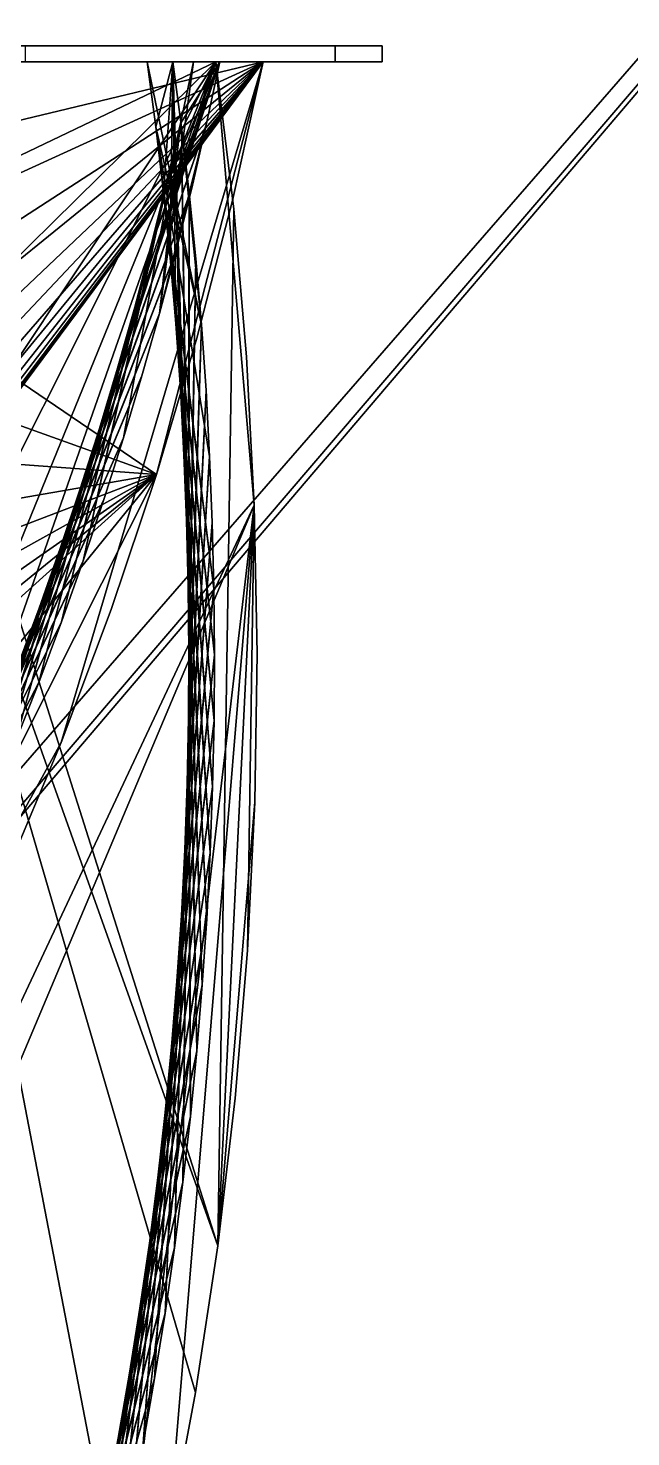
# Model space of a CAD drawing. Extents: x 0 to 258, y 0 to 209.
# Drawn here: x 200.9 to 218.6, y 123.46 to 164.86 of the extents above; entities that cross this region are included whole.
import ezdxf

# ---------------------------------------------------------------- set-up
doc = ezdxf.new("R2010")
doc.units = 0
doc.header["$MEASUREMENT"] = 0
doc.layers.add('STAIRDATA', color=21, linetype='CONTINUOUS')

msp = doc.modelspace()

# ---------------------------------------------------------------- linework, layer by layer
at = {"layer": 'STAIRDATA'}
for points in [[(257.677, 208.677, 0.00394), (0, 208.677, 0.00394), (0, 25.75, 0.00394), (257.677, 25.75, 0.00394)], [(257.677, 25.75), (0, 25.75), (0, 208.677), (257.677, 208.677)], [(257.677, 208.677, 121.53937), (170.38016, 106.09388, 121.53937), (173.81766, 110.59051, 121.53937)], [(170.38016, 106.09388, 121.53937), (257.677, 208.677, 121.53937), (257.677, 25.75, 121.53937)], [(257.677, 208.677, 121.53937), (173.81766, 110.59051, 121.53937), (178.30701, 117.37, 121.53937)], [(257.677, 25.75, 138.28937), (257.677, 208.677, 138.28937), (178.30701, 165.37, 138.28937), (178.30701, 117.37, 138.28937)], [(178.30701, 117.37, 121.53937), (178.30701, 165.37, 121.53937), (257.677, 208.677, 121.53937)], [(140.30701, 164.34, 60.62946), (143.04727, 164.34, 58.7411), (143.93201, 164.34, 58.07163), (209.91194, 164.34, 6.98472)], [(140.30701, 164.34, 60.62946), (209.91194, 164.34, 6.98472), (209.91194, 164.34, 0.04331), (200.50105, 164.34, 0.04331)], [(143.93201, 163.87, 58.07163), (209.91194, 163.87, 6.98472), (209.91194, 164.34, 6.98472), (143.93201, 164.34, 58.07163)], [(154.15318, 164.34, 176.87729), (211.2993, 164.34, 138.2933), (200.82147, 164.34, 138.2933), (152.50076, 164.34, 165.03867)], [(154.15318, 164.34, 176.87729), (157.94876, 164.34, 174.88153), (211.2993, 164.34, 145.35216), (211.2993, 164.34, 138.2933)], [(157.94876, 163.87, 174.88153), (211.2993, 163.87, 145.35216), (211.2993, 164.34, 145.35216), (157.94876, 164.34, 174.88153)], [(200.50105, 164.34, 0.04331), (209.91194, 164.34, 0.04331), (209.91194, 163.87, 0.04331), (200.50105, 163.87, 0.04331)], [(200.82147, 164.34, 138.2933), (211.2993, 164.34, 138.2933), (211.2993, 163.87, 138.2933), (200.82147, 163.87, 138.2933)], [(209.91194, 163.87, 0.04331), (209.91194, 164.34, 0.04331), (209.91194, 164.34, 6.98472), (209.91194, 163.87, 6.98472)], [(211.2993, 163.87, 138.2933), (211.2993, 164.34, 138.2933), (211.2993, 164.34, 145.35216), (211.2993, 163.87, 145.35216)], [(140.30701, 163.87, 46.65033), (200.50105, 163.87, 0.04331), (209.91194, 163.87, 0.04331), (209.91194, 163.87, 6.98472)], [(140.30701, 163.87, 46.65033), (209.91194, 163.87, 6.98472), (143.93201, 163.87, 58.07163), (143.04727, 163.87, 58.7411)], [(211.2993, 163.87, 145.35216), (152.15805, 163.87, 177.87233), (147.13705, 163.87, 167.80495), (149.13219, 163.87, 166.80991)], [(211.2993, 163.87, 138.2933), (211.2993, 163.87, 145.35216), (149.13219, 163.87, 166.80991), (150.26346, 163.87, 166.23557)], [(211.2993, 163.87, 138.2933), (150.26346, 163.87, 166.23557), (151.38638, 163.87, 165.64511)], [(211.2993, 163.87, 138.2933), (151.38638, 163.87, 165.64511), (152.50076, 163.87, 165.03867)], [(211.2993, 163.87, 145.35216), (155.42784, 163.87, 176.23015), (154.15318, 163.87, 176.87729), (152.15805, 163.87, 177.87233)], [(152.50076, 163.87, 165.03867), (200.82147, 163.87, 138.2933), (211.2993, 163.87, 138.2933)], [(211.2993, 163.87, 145.35216), (157.94876, 163.87, 174.88153), (156.69312, 163.87, 175.56485), (155.42784, 163.87, 176.23015)], [(207.7993, 163.87, 144.49646), (201.86514, 143.85916, 144.49646), (200.25696, 140.00122, 144.49646), (174.44971, 118.94193, 144.49646)], [(207.7993, 163.87, 144.49646), (174.44971, 118.94193, 144.49646), (176.64478, 122.01337, 144.49646)], [(207.7993, 163.87, 144.49646), (176.64478, 122.01337, 144.49646), (178.72014, 125.16694, 144.49646)], [(207.7993, 163.87, 144.49646), (178.72014, 125.16694, 144.49646), (180.67273, 128.39796, 144.49646)], [(207.7993, 163.87, 144.49646), (180.67273, 128.39796, 144.49646), (182.49966, 131.70168, 144.49646)], [(207.7993, 163.87, 144.49646), (182.49966, 131.70168, 144.49646), (184.19823, 135.07317, 144.49646)], [(207.7993, 163.87, 144.49646), (184.19823, 135.07317, 144.49646), (185.76591, 138.50748, 144.49646)], [(207.7993, 163.87, 144.49646), (185.76591, 138.50748, 144.49646), (187.20041, 141.99953, 144.49646)], [(207.7993, 163.87, 144.49646), (187.20041, 141.99953, 144.49646), (188.49959, 145.54413, 144.49646)], [(207.7993, 163.87, 144.49646), (188.49959, 145.54413, 144.49646), (189.66153, 149.13608, 144.49646)], [(207.7993, 163.87, 144.49646), (189.66153, 149.13608, 144.49646), (190.68452, 152.77003, 144.49646)], [(207.7993, 163.87, 144.49646), (190.68452, 152.77003, 144.49646), (191.56705, 156.44063, 144.49646)], [(207.7993, 163.87, 144.49646), (191.56705, 156.44063, 144.49646), (192.3078, 160.14244, 144.49646)], [(192.3078, 160.14244, 144.49646), (192.90569, 163.87, 144.49646), (207.7993, 163.87, 144.49646)], [(204.66522, 151.7343, 145.55646), (207.7993, 163.87, 145.55646), (192.90569, 163.87, 145.55646), (192.3078, 160.14244, 145.55646)], [(207.7993, 163.87, 145.55646), (207.7993, 163.87, 144.49646), (192.90569, 163.87, 144.49646), (192.90569, 163.87, 145.55646)], [(206.41194, 163.87, 6.66386), (207.53923, 150.836, 6.66386), (194.65572, 123.39954, 6.66386), (195.28619, 128.43199, 6.66386)], [(206.41194, 163.87, 6.66386), (195.28619, 128.43199, 6.66386), (195.76497, 133.48114, 6.66386)], [(206.41194, 163.87, 7.72386), (206.41194, 163.87, 6.66386), (195.43701, 163.87, 6.66386), (195.43701, 163.87, 7.72386)], [(195.8728, 158.81696, 6.66386), (195.43701, 163.87, 6.66386), (206.41194, 163.87, 6.66386)], [(206.46634, 129.07469, 7.72386), (206.93488, 159.53889, 7.72386), (206.41194, 163.87, 7.72386), (195.43701, 163.87, 7.72386)], [(206.46634, 129.07469, 7.72386), (195.43701, 163.87, 7.72386), (195.8728, 158.81696, 7.72386)], [(206.41194, 163.87, 6.66386), (195.76497, 133.48114, 6.66386), (196.0916, 138.54242, 6.66386)], [(206.41194, 163.87, 6.66386), (196.15633, 153.75308, 6.66386), (195.8728, 158.81696, 6.66386)], [(206.41194, 163.87, 6.66386), (196.0916, 138.54242, 6.66386), (196.26579, 143.61122, 6.66386)], [(206.41194, 163.87, 6.66386), (196.28737, 148.68298, 6.66386), (196.15633, 153.75308, 6.66386)], [(206.41194, 163.87, 6.66386), (196.26579, 143.61122, 6.66386), (196.28737, 148.68298, 6.66386)], [(207.7993, 163.87, 144.49646), (204.66522, 151.7343, 144.49646), (203.33519, 147.77184, 144.49646), (201.86514, 143.85916, 144.49646)], [(206.52376, 163.87, 138.2933), (202.43144, 151.31937, 138.2933), (202.99277, 153.08826, 138.2933)], [(202.43144, 151.31937, 138.2933), (206.52376, 163.87, 138.2933), (206.12778, 162.00983, 138.2933)], [(206.52376, 163.87, 138.2933), (202.99277, 153.08826, 138.2933), (203.52562, 154.86594, 138.2933)], [(206.52376, 163.87, 138.2933), (203.52562, 154.86594, 138.2933), (204.02986, 156.65195, 138.2933)], [(206.52376, 163.87, 138.2933), (204.02986, 156.65195, 138.2933), (204.50536, 158.44582, 138.2933)], [(205.14998, 163.87, 0.04331), (204.3927, 163.87, 0.04331), (204.3927, 163.87, 6.66386), (205.14998, 163.87, 6.66386)], [(204.3927, 163.87, 0.04331), (204.64667, 161.9519, 0.04331), (204.64667, 161.9519, 6.66386), (204.3927, 163.87, 6.66386)], [(204.64667, 161.9519, 0.04331), (204.3927, 163.87, 0.04331), (205.14998, 163.87, 0.04331)], [(205.9873, 156.14572, 6.66386), (205.40343, 161.94394, 6.66386), (205.14998, 163.87, 6.66386), (204.3927, 163.87, 6.66386)], [(205.9873, 156.14572, 6.66386), (204.3927, 163.87, 6.66386), (204.64667, 161.9519, 6.66386)], [(206.52376, 163.87, 138.2933), (204.50536, 158.44582, 138.2933), (204.95197, 160.24709, 138.2933)], [(205.14998, 163.87, 0.04331), (204.87134, 160.03015, 0.04331), (204.64667, 161.9519, 0.04331)], [(207.7993, 163.87, 144.49646), (206.8987, 159.78847, 144.49646), (205.85356, 155.74153, 144.49646), (204.66522, 151.7343, 144.49646)], [(204.66522, 151.7343, 145.55646), (205.85356, 155.74153, 145.55646), (206.8987, 159.78847, 145.55646), (207.7993, 163.87, 145.55646)], [(204.75809, 156.47163, 144.49646), (206.12778, 162.00983, 144.49646), (206.52376, 163.87, 144.49646), (205.75816, 163.87, 144.49646)], [(204.75809, 156.47163, 144.49646), (205.75816, 163.87, 144.49646), (205.36961, 162.05531, 144.49646)], [(205.14998, 163.87, 0.04331), (205.06665, 158.10519, 0.04331), (204.87134, 160.03015, 0.04331)], [(206.52376, 163.87, 138.2933), (204.95197, 160.24709, 138.2933), (205.36961, 162.05531, 138.2933)], [(205.14998, 163.87, 0.04331), (205.23254, 156.17747, 0.04331), (205.06665, 158.10519, 0.04331)], [(205.40343, 161.94394, 0.04331), (205.14998, 163.87, 0.04331), (205.14998, 163.87, 6.66386), (205.40343, 161.94394, 6.66386)], [(205.14998, 163.87, 0.04331), (205.369, 154.24745, 0.04331), (205.23254, 156.17747, 0.04331)], [(205.14998, 163.87, 0.04331), (205.476, 152.31557, 0.04331), (205.369, 154.24745, 0.04331)], [(205.14998, 163.87, 0.04331), (205.55348, 150.38228, 0.04331), (205.476, 152.31557, 0.04331)], [(205.55348, 150.38228, 0.04331), (205.14998, 163.87, 0.04331), (205.40343, 161.94394, 0.04331)], [(205.75816, 163.87, 138.2933), (205.36961, 162.05531, 138.2933), (205.36961, 162.05531, 144.49646), (205.75816, 163.87, 144.49646)], [(205.36961, 162.05531, 138.2933), (205.75816, 163.87, 138.2933), (206.52376, 163.87, 138.2933)], [(206.52376, 163.87, 138.2933), (205.75816, 163.87, 138.2933), (205.75816, 163.87, 144.49646), (206.52376, 163.87, 144.49646)], [(206.12778, 162.00983, 138.2933), (206.52376, 163.87, 138.2933), (206.52376, 163.87, 144.49646), (206.12778, 162.00983, 144.49646)], [(206.93488, 159.53889, 7.72386), (206.93488, 159.53889, 6.66386), (206.41194, 163.87, 6.66386), (206.41194, 163.87, 7.72386)], [(206.41194, 163.87, 6.66386), (206.93488, 159.53889, 6.66386), (207.31078, 155.19257, 6.66386), (207.53923, 150.836, 6.66386)], [(206.8987, 159.78847, 145.55646), (206.8987, 159.78847, 144.49646), (207.7993, 163.87, 144.49646), (207.7993, 163.87, 145.55646)], [(206.12778, 162.00983, 138.2933), (201.84178, 149.55971, 138.2933), (202.43144, 151.31937, 138.2933)], [(201.84178, 149.55971, 138.2933), (206.12778, 162.00983, 138.2933), (205.70142, 160.15639, 138.2933)], [(205.36961, 162.05531, 144.49646), (202.51265, 149.2045, 144.49646), (203.1185, 151.00726, 144.49646), (203.69479, 152.8197, 144.49646)], [(202.51265, 149.2045, 144.49646), (205.36961, 162.05531, 144.49646), (204.95197, 160.24709, 144.49646)], [(205.36961, 162.05531, 144.49646), (203.69479, 152.8197, 144.49646), (204.24138, 154.64133, 144.49646), (204.75809, 156.47163, 144.49646)], [(204.64667, 161.9519, 0.04331), (204.87134, 160.03015, 0.04331), (204.87134, 160.03015, 6.66386), (204.64667, 161.9519, 6.66386)], [(204.64667, 161.9519, 6.66386), (206.35262, 148.3848, 6.66386), (206.30565, 150.32689, 6.66386), (206.2291, 152.26804, 6.66386)], [(204.64667, 161.9519, 6.66386), (206.2291, 152.26804, 6.66386), (206.12297, 154.20781, 6.66386), (205.9873, 156.14572, 6.66386)], [(206.35262, 148.3848, 6.66386), (204.64667, 161.9519, 6.66386), (204.87134, 160.03015, 6.66386)], [(204.75809, 156.47163, 144.49646), (205.24481, 158.31015, 144.49646), (205.70142, 160.15639, 144.49646), (206.12778, 162.00983, 144.49646)], [(205.36961, 162.05531, 138.2933), (204.95197, 160.24709, 138.2933), (204.95197, 160.24709, 144.49646), (205.36961, 162.05531, 144.49646)], [(205.62749, 160.01424, 0.04331), (205.40343, 161.94394, 0.04331), (205.40343, 161.94394, 6.66386), (205.62749, 160.01424, 6.66386)], [(205.40343, 161.94394, 0.04331), (205.60144, 148.44804, 0.04331), (205.55348, 150.38228, 0.04331)], [(205.60144, 148.44804, 0.04331), (205.40343, 161.94394, 0.04331), (205.62749, 160.01424, 0.04331)], [(205.9873, 156.14572, 6.66386), (205.82213, 158.08136, 6.66386), (205.62749, 160.01424, 6.66386), (205.40343, 161.94394, 6.66386)], [(205.70142, 160.15639, 138.2933), (206.12778, 162.00983, 138.2933), (206.12778, 162.00983, 144.49646), (205.70142, 160.15639, 144.49646)], [(201.87741, 147.41187, 144.49646), (204.95197, 160.24709, 144.49646), (204.50536, 158.44582, 144.49646)], [(204.95197, 160.24709, 144.49646), (201.87741, 147.41187, 144.49646), (202.51265, 149.2045, 144.49646)], [(204.95197, 160.24709, 138.2933), (204.50536, 158.44582, 138.2933), (204.50536, 158.44582, 144.49646), (204.95197, 160.24709, 144.49646)], [(204.66522, 151.7343, 145.55646), (192.3078, 160.14244, 145.55646), (191.56705, 156.44063, 145.55646)], [(205.70142, 160.15639, 138.2933), (201.22394, 147.80975, 138.2933), (201.84178, 149.55971, 138.2933)], [(201.22394, 147.80975, 138.2933), (205.70142, 160.15639, 138.2933), (205.24481, 158.31015, 138.2933)], [(204.87134, 160.03015, 0.04331), (205.06665, 158.10519, 0.04331), (205.06665, 158.10519, 6.66386), (204.87134, 160.03015, 6.66386)], [(206.37, 146.4422, 6.66386), (204.87134, 160.03015, 6.66386), (205.06665, 158.10519, 6.66386)], [(204.87134, 160.03015, 6.66386), (206.37, 146.4422, 6.66386), (206.35262, 148.3848, 6.66386)], [(205.24481, 158.31015, 138.2933), (205.70142, 160.15639, 138.2933), (205.70142, 160.15639, 144.49646), (205.24481, 158.31015, 144.49646)], [(205.62749, 160.01424, 0.04331), (205.61987, 146.51329, 0.04331), (205.60144, 148.44804, 0.04331)], [(205.61987, 146.51329, 0.04331), (205.62749, 160.01424, 0.04331), (205.82213, 158.08136, 0.04331)], [(205.82213, 158.08136, 0.04331), (205.62749, 160.01424, 0.04331), (205.62749, 160.01424, 6.66386), (205.82213, 158.08136, 6.66386)], [(205.85356, 155.74153, 145.55646), (205.85356, 155.74153, 144.49646), (206.8987, 159.78847, 144.49646), (206.8987, 159.78847, 145.55646)], [(206.46634, 129.07469, 7.72386), (207.53923, 150.836, 7.72386), (207.31078, 155.19257, 7.72386), (206.93488, 159.53889, 7.72386)], [(207.31078, 155.19257, 7.72386), (207.31078, 155.19257, 6.66386), (206.93488, 159.53889, 6.66386), (206.93488, 159.53889, 7.72386)], [(195.8728, 158.81696, 7.72386), (200.87073, 106.05408, 7.72386), (201.37413, 106.89577, 7.72386), (201.73965, 107.80584, 7.72386)], [(195.8728, 158.81696, 7.72386), (201.73965, 107.80584, 7.72386), (202.97229, 111.99064, 7.72386), (204.06244, 116.21479, 7.72386)], [(195.8728, 158.81696, 7.72386), (204.06244, 116.21479, 7.72386), (205.00887, 120.47344, 7.72386), (205.81047, 124.76172, 7.72386)], [(195.8728, 158.81696, 7.72386), (205.81047, 124.76172, 7.72386), (206.46634, 129.07469, 7.72386)], [(205.24481, 158.31015, 138.2933), (200.57808, 146.06995, 138.2933), (201.22394, 147.80975, 138.2933)], [(200.57808, 146.06995, 138.2933), (205.24481, 158.31015, 138.2933), (204.75809, 156.47163, 138.2933)], [(201.21294, 145.62987, 144.49646), (204.50536, 158.44582, 144.49646), (204.02986, 156.65195, 144.49646)], [(204.50536, 158.44582, 144.49646), (201.21294, 145.62987, 144.49646), (201.87741, 147.41187, 144.49646)], [(204.50536, 158.44582, 138.2933), (204.02986, 156.65195, 138.2933), (204.02986, 156.65195, 144.49646), (204.50536, 158.44582, 144.49646)], [(204.75809, 156.47163, 138.2933), (205.24481, 158.31015, 138.2933), (205.24481, 158.31015, 144.49646), (204.75809, 156.47163, 144.49646)], [(205.06665, 158.10519, 0.04331), (205.23254, 156.17747, 0.04331), (205.23254, 156.17747, 6.66386), (205.06665, 158.10519, 6.66386)], [(206.35777, 144.49957, 6.66386), (205.06665, 158.10519, 6.66386), (205.23254, 156.17747, 6.66386)], [(205.06665, 158.10519, 6.66386), (206.35777, 144.49957, 6.66386), (206.37, 146.4422, 6.66386)], [(205.82213, 158.08136, 0.04331), (205.60878, 144.57848, 0.04331), (205.61987, 146.51329, 0.04331)], [(205.60878, 144.57848, 0.04331), (205.82213, 158.08136, 0.04331), (205.9873, 156.14572, 0.04331)], [(205.9873, 156.14572, 0.04331), (205.82213, 158.08136, 0.04331), (205.82213, 158.08136, 6.66386), (205.9873, 156.14572, 6.66386)], [(200.51942, 143.85896, 144.49646), (204.02986, 156.65195, 144.49646), (203.52562, 154.86594, 144.49646)], [(204.02986, 156.65195, 144.49646), (200.51942, 143.85896, 144.49646), (201.21294, 145.62987, 144.49646)], [(204.02986, 156.65195, 138.2933), (203.52562, 154.86594, 138.2933), (203.52562, 154.86594, 144.49646), (204.02986, 156.65195, 144.49646)], [(204.66522, 151.7343, 145.55646), (191.56705, 156.44063, 145.55646), (190.68452, 152.77003, 145.55646)], [(204.75809, 156.47163, 138.2933), (199.90436, 144.34073, 138.2933), (200.57808, 146.06995, 138.2933)], [(199.90436, 144.34073, 138.2933), (204.75809, 156.47163, 138.2933), (204.24138, 154.64133, 138.2933)], [(204.24138, 154.64133, 138.2933), (204.75809, 156.47163, 138.2933), (204.75809, 156.47163, 144.49646), (204.24138, 154.64133, 144.49646)], [(205.23254, 156.17747, 0.04331), (205.369, 154.24745, 0.04331), (205.369, 154.24745, 6.66386), (205.23254, 156.17747, 6.66386)], [(206.31596, 142.55737, 6.66386), (205.23254, 156.17747, 6.66386), (205.369, 154.24745, 6.66386)], [(205.23254, 156.17747, 6.66386), (206.31596, 142.55737, 6.66386), (206.35777, 144.49957, 6.66386)], [(205.9873, 156.14572, 0.04331), (205.56816, 142.64406, 0.04331), (205.60878, 144.57848, 0.04331)], [(205.56816, 142.64406, 0.04331), (205.9873, 156.14572, 0.04331), (206.12297, 154.20781, 0.04331)], [(206.12297, 154.20781, 0.04331), (205.9873, 156.14572, 0.04331), (205.9873, 156.14572, 6.66386), (206.12297, 154.20781, 6.66386)], [(204.66522, 151.7343, 145.55646), (204.66522, 151.7343, 144.49646), (205.85356, 155.74153, 144.49646), (205.85356, 155.74153, 145.55646)], [(199.79704, 142.09964, 144.49646), (203.52562, 154.86594, 144.49646), (202.99277, 153.08826, 144.49646)], [(203.52562, 154.86594, 144.49646), (199.79704, 142.09964, 144.49646), (200.51942, 143.85896, 144.49646)], [(203.52562, 154.86594, 138.2933), (202.99277, 153.08826, 138.2933), (202.99277, 153.08826, 144.49646), (203.52562, 154.86594, 144.49646)], [(207.53923, 150.836, 7.72386), (207.53923, 150.836, 6.66386), (207.31078, 155.19257, 6.66386), (207.31078, 155.19257, 7.72386)], [(204.24138, 154.64133, 138.2933), (199.20296, 142.62256, 138.2933), (199.90436, 144.34073, 138.2933)], [(199.20296, 142.62256, 138.2933), (204.24138, 154.64133, 138.2933), (203.69479, 152.8197, 138.2933)], [(203.69479, 152.8197, 138.2933), (204.24138, 154.64133, 138.2933), (204.24138, 154.64133, 144.49646), (203.69479, 152.8197, 144.49646)], [(205.369, 154.24745, 0.04331), (205.476, 152.31557, 0.04331), (205.476, 152.31557, 6.66386), (205.369, 154.24745, 6.66386)], [(206.24457, 140.61601, 6.66386), (205.369, 154.24745, 6.66386), (205.476, 152.31557, 6.66386)], [(205.369, 154.24745, 6.66386), (206.24457, 140.61601, 6.66386), (206.31596, 142.55737, 6.66386)], [(206.12297, 154.20781, 0.04331), (205.498, 140.71049, 0.04331), (205.56816, 142.64406, 0.04331)], [(205.498, 140.71049, 0.04331), (206.12297, 154.20781, 0.04331), (206.2291, 152.26804, 0.04331)], [(206.2291, 152.26804, 0.04331), (206.12297, 154.20781, 0.04331), (206.12297, 154.20781, 6.66386), (206.2291, 152.26804, 6.66386)], [(204.66522, 151.7343, 145.55646), (190.68452, 152.77003, 145.55646), (189.66153, 149.13608, 145.55646)], [(203.69479, 152.8197, 138.2933), (198.47406, 140.91588, 138.2933), (199.20296, 142.62256, 138.2933)], [(198.47406, 140.91588, 138.2933), (203.69479, 152.8197, 138.2933), (203.1185, 151.00726, 138.2933)], [(199.04601, 140.35237, 144.49646), (202.99277, 153.08826, 144.49646), (202.43144, 151.31937, 144.49646)], [(202.99277, 153.08826, 144.49646), (199.04601, 140.35237, 144.49646), (199.79704, 142.09964, 144.49646)], [(202.99277, 153.08826, 138.2933), (202.43144, 151.31937, 138.2933), (202.43144, 151.31937, 144.49646), (202.99277, 153.08826, 144.49646)], [(203.1185, 151.00726, 138.2933), (203.69479, 152.8197, 138.2933), (203.69479, 152.8197, 144.49646), (203.1185, 151.00726, 144.49646)], [(206.2291, 152.26804, 0.04331), (205.39835, 138.77823, 0.04331), (205.498, 140.71049, 0.04331)], [(205.39835, 138.77823, 0.04331), (206.2291, 152.26804, 0.04331), (206.30565, 150.32689, 0.04331)], [(205.476, 152.31557, 0.04331), (205.55348, 150.38228, 0.04331), (205.55348, 150.38228, 6.66386), (205.476, 152.31557, 6.66386)], [(206.1436, 138.67598, 6.66386), (205.476, 152.31557, 6.66386), (205.55348, 150.38228, 6.66386)], [(205.476, 152.31557, 6.66386), (206.1436, 138.67598, 6.66386), (206.24457, 140.61601, 6.66386)], [(206.30565, 150.32689, 0.04331), (206.2291, 152.26804, 0.04331), (206.2291, 152.26804, 6.66386), (206.30565, 150.32689, 6.66386)], [(187.83221, 118.27033, 145.55646), (204.66522, 151.7343, 145.55646), (171.98721, 111.48164, 145.55646), (174.17593, 109.78431, 145.55646)], [(182.49966, 131.70168, 145.55646), (171.98721, 111.48164, 145.55646), (204.66522, 151.7343, 145.55646)], [(204.66522, 151.7343, 145.55646), (184.19823, 135.07317, 145.55646), (182.49966, 131.70168, 145.55646)], [(204.66522, 151.7343, 145.55646), (185.76591, 138.50748, 145.55646), (184.19823, 135.07317, 145.55646)], [(204.66522, 151.7343, 145.55646), (187.20041, 141.99953, 145.55646), (185.76591, 138.50748, 145.55646)], [(204.66522, 151.7343, 145.55646), (188.49959, 145.54413, 145.55646), (187.20041, 141.99953, 145.55646)], [(187.83221, 118.27033, 145.55646), (201.86514, 143.85916, 145.55646), (203.33519, 147.77184, 145.55646), (204.66522, 151.7343, 145.55646)], [(204.66522, 151.7343, 145.55646), (189.66153, 149.13608, 145.55646), (188.49959, 145.54413, 145.55646)], [(203.33519, 147.77184, 145.55646), (203.33519, 147.77184, 144.49646), (204.66522, 151.7343, 144.49646), (204.66522, 151.7343, 145.55646)], [(198.26648, 138.6176, 144.49646), (202.43144, 151.31937, 144.49646), (201.84178, 149.55971, 144.49646)], [(202.43144, 151.31937, 144.49646), (198.26648, 138.6176, 144.49646), (199.04601, 140.35237, 144.49646)], [(202.43144, 151.31937, 138.2933), (201.84178, 149.55971, 138.2933), (201.84178, 149.55971, 144.49646), (202.43144, 151.31937, 144.49646)], [(207.53923, 150.836, 6.66386), (202.97229, 111.99064, 6.66386), (201.73965, 107.80584, 6.66386), (193.87408, 118.38833, 6.66386)], [(207.53923, 150.836, 6.66386), (193.87408, 118.38833, 6.66386), (194.65572, 123.39954, 6.66386)], [(203.1185, 151.00726, 138.2933), (197.71783, 139.22112, 138.2933), (198.47406, 140.91588, 138.2933)], [(197.71783, 139.22112, 138.2933), (203.1185, 151.00726, 138.2933), (202.51265, 149.2045, 138.2933)], [(202.51265, 149.2045, 138.2933), (203.1185, 151.00726, 138.2933), (203.1185, 151.00726, 144.49646), (202.51265, 149.2045, 144.49646)], [(207.53923, 150.836, 6.66386), (205.00887, 120.47344, 6.66386), (204.06244, 116.21479, 6.66386), (202.97229, 111.99064, 6.66386)], [(207.53923, 150.836, 6.66386), (206.46634, 129.07469, 6.66386), (205.81047, 124.76172, 6.66386), (205.00887, 120.47344, 6.66386)], [(207.53923, 150.836, 6.66386), (207.33804, 137.7549, 6.66386), (206.97574, 133.40741, 6.66386), (206.46634, 129.07469, 6.66386)], [(206.46634, 129.07469, 7.72386), (207.55287, 142.11215, 7.72386), (207.61995, 146.4742, 7.72386), (207.53923, 150.836, 7.72386)], [(207.53923, 150.836, 6.66386), (207.61995, 146.4742, 6.66386), (207.55287, 142.11215, 6.66386), (207.33804, 137.7549, 6.66386)], [(207.61995, 146.4742, 7.72386), (207.61995, 146.4742, 6.66386), (207.53923, 150.836, 6.66386), (207.53923, 150.836, 7.72386)], [(206.30565, 150.32689, 0.04331), (205.26921, 136.8477, 0.04331), (205.39835, 138.77823, 0.04331)], [(205.26921, 136.8477, 0.04331), (206.30565, 150.32689, 0.04331), (206.35262, 148.3848, 0.04331)], [(205.55348, 150.38228, 0.04331), (205.60144, 148.44804, 0.04331), (205.60144, 148.44804, 6.66386), (205.55348, 150.38228, 6.66386)], [(206.01308, 136.7377, 6.66386), (205.55348, 150.38228, 6.66386), (205.60144, 148.44804, 6.66386)], [(205.55348, 150.38228, 6.66386), (206.01308, 136.7377, 6.66386), (206.1436, 138.67598, 6.66386)], [(206.35262, 148.3848, 0.04331), (206.30565, 150.32689, 0.04331), (206.30565, 150.32689, 6.66386), (206.35262, 148.3848, 6.66386)], [(197.45871, 136.89583, 144.49646), (201.84178, 149.55971, 144.49646), (201.22394, 147.80975, 144.49646)], [(201.84178, 149.55971, 144.49646), (197.45871, 136.89583, 144.49646), (198.26648, 138.6176, 144.49646)], [(201.84178, 149.55971, 138.2933), (201.22394, 147.80975, 138.2933), (201.22394, 147.80975, 144.49646), (201.84178, 149.55971, 144.49646)], [(202.51265, 149.2045, 138.2933), (196.93451, 137.53873, 138.2933), (197.71783, 139.22112, 138.2933)], [(196.93451, 137.53873, 138.2933), (202.51265, 149.2045, 138.2933), (201.87741, 147.41187, 138.2933)], [(201.87741, 147.41187, 138.2933), (202.51265, 149.2045, 138.2933), (202.51265, 149.2045, 144.49646), (201.87741, 147.41187, 144.49646)], [(206.35262, 148.3848, 0.04331), (205.11063, 134.91937, 0.04331), (205.26921, 136.8477, 0.04331)], [(205.11063, 134.91937, 0.04331), (206.35262, 148.3848, 0.04331), (206.37, 146.4422, 0.04331)], [(205.60144, 148.44804, 0.04331), (205.61987, 146.51329, 0.04331), (205.61987, 146.51329, 6.66386), (205.60144, 148.44804, 6.66386)], [(205.85304, 134.80164, 6.66386), (205.60144, 148.44804, 6.66386), (205.61987, 146.51329, 6.66386)], [(205.60144, 148.44804, 6.66386), (205.85304, 134.80164, 6.66386), (206.01308, 136.7377, 6.66386)], [(206.37, 146.4422, 0.04331), (206.35262, 148.3848, 0.04331), (206.35262, 148.3848, 6.66386), (206.37, 146.4422, 6.66386)], [(196.62288, 135.18747, 144.49646), (201.22394, 147.80975, 144.49646), (200.57808, 146.06995, 144.49646)], [(201.22394, 147.80975, 144.49646), (196.62288, 135.18747, 144.49646), (197.45871, 136.89583, 144.49646)], [(201.22394, 147.80975, 138.2933), (200.57808, 146.06995, 138.2933), (200.57808, 146.06995, 144.49646), (201.22394, 147.80975, 144.49646)], [(201.87741, 147.41187, 138.2933), (196.12425, 135.86911, 138.2933), (196.93451, 137.53873, 138.2933)], [(196.12425, 135.86911, 138.2933), (201.87741, 147.41187, 138.2933), (201.21294, 145.62987, 138.2933)], [(201.21294, 145.62987, 138.2933), (201.87741, 147.41187, 138.2933), (201.87741, 147.41187, 144.49646), (201.21294, 145.62987, 144.49646)], [(201.86514, 143.85916, 145.55646), (201.86514, 143.85916, 144.49646), (203.33519, 147.77184, 144.49646), (203.33519, 147.77184, 145.55646)], [(206.37, 146.4422, 0.04331), (204.92262, 132.99368, 0.04331), (205.11063, 134.91937, 0.04331)], [(204.92262, 132.99368, 0.04331), (206.37, 146.4422, 0.04331), (206.35777, 144.49957, 0.04331)], [(205.61987, 146.51329, 0.04331), (205.60878, 144.57848, 0.04331), (205.60878, 144.57848, 6.66386), (205.61987, 146.51329, 6.66386)], [(205.66354, 132.86824, 6.66386), (205.61987, 146.51329, 6.66386), (205.60878, 144.57848, 6.66386)], [(205.61987, 146.51329, 6.66386), (205.66354, 132.86824, 6.66386), (205.85304, 134.80164, 6.66386)], [(206.35777, 144.49957, 0.04331), (206.37, 146.4422, 0.04331), (206.37, 146.4422, 6.66386), (206.35777, 144.49957, 6.66386)], [(207.55287, 142.11215, 7.72386), (207.55287, 142.11215, 6.66386), (207.61995, 146.4742, 6.66386), (207.61995, 146.4742, 7.72386)], [(201.21294, 145.62987, 138.2933), (195.28731, 134.21274, 138.2933), (196.12425, 135.86911, 138.2933)], [(195.28731, 134.21274, 138.2933), (201.21294, 145.62987, 138.2933), (200.51942, 143.85896, 138.2933)], [(200.51942, 143.85896, 138.2933), (201.21294, 145.62987, 138.2933), (201.21294, 145.62987, 144.49646), (200.51942, 143.85896, 144.49646)], [(206.35777, 144.49957, 0.04331), (204.70525, 131.07109, 0.04331), (204.92262, 132.99368, 0.04331)], [(204.70525, 131.07109, 0.04331), (206.35777, 144.49957, 0.04331), (206.31596, 142.55737, 0.04331)], [(205.4446, 130.93796, 6.66386), (205.60878, 144.57848, 6.66386), (205.56816, 142.64406, 6.66386)], [(205.60878, 144.57848, 6.66386), (205.4446, 130.93796, 6.66386), (205.66354, 132.86824, 6.66386)], [(205.60878, 144.57848, 0.04331), (205.56816, 142.64406, 0.04331), (205.56816, 142.64406, 6.66386), (205.60878, 144.57848, 6.66386)], [(206.31596, 142.55737, 0.04331), (206.35777, 144.49957, 0.04331), (206.35777, 144.49957, 6.66386), (206.31596, 142.55737, 6.66386)], [(187.83221, 118.27033, 145.55646), (198.51263, 136.20288, 145.55646), (200.25696, 140.00122, 145.55646), (201.86514, 143.85916, 145.55646)], [(200.25696, 140.00122, 145.55646), (200.25696, 140.00122, 144.49646), (201.86514, 143.85916, 144.49646), (201.86514, 143.85916, 145.55646)], [(206.31596, 142.55737, 0.04331), (204.45854, 129.15204, 0.04331), (204.70525, 131.07109, 0.04331)], [(204.45854, 129.15204, 0.04331), (206.31596, 142.55737, 0.04331), (206.24457, 140.61601, 0.04331)], [(205.19627, 129.01123, 6.66386), (205.56816, 142.64406, 6.66386), (205.498, 140.71049, 6.66386)], [(205.56816, 142.64406, 6.66386), (205.19627, 129.01123, 6.66386), (205.4446, 130.93796, 6.66386)], [(205.56816, 142.64406, 0.04331), (205.498, 140.71049, 0.04331), (205.498, 140.71049, 6.66386), (205.56816, 142.64406, 6.66386)], [(206.24457, 140.61601, 0.04331), (206.31596, 142.55737, 0.04331), (206.31596, 142.55737, 6.66386), (206.24457, 140.61601, 6.66386)], [(206.46634, 129.07469, 7.72386), (206.97574, 133.40741, 7.72386), (207.33804, 137.7549, 7.72386), (207.55287, 142.11215, 7.72386)], [(207.33804, 137.7549, 7.72386), (207.33804, 137.7549, 6.66386), (207.55287, 142.11215, 6.66386), (207.55287, 142.11215, 7.72386)], [(206.24457, 140.61601, 0.04331), (204.18259, 127.23698, 0.04331), (204.45854, 129.15204, 0.04331)], [(204.18259, 127.23698, 0.04331), (206.24457, 140.61601, 0.04331), (206.1436, 138.67598, 0.04331)], [(204.91862, 127.08851, 6.66386), (205.498, 140.71049, 6.66386), (205.39835, 138.77823, 6.66386)], [(205.498, 140.71049, 6.66386), (204.91862, 127.08851, 6.66386), (205.19627, 129.01123, 6.66386)], [(205.498, 140.71049, 0.04331), (205.39835, 138.77823, 0.04331), (205.39835, 138.77823, 6.66386), (205.498, 140.71049, 6.66386)], [(206.1436, 138.67598, 0.04331), (206.24457, 140.61601, 0.04331), (206.24457, 140.61601, 6.66386), (206.1436, 138.67598, 6.66386)], [(204.61171, 125.17024, 6.66386), (205.39835, 138.77823, 6.66386), (205.26921, 136.8477, 6.66386)], [(205.39835, 138.77823, 6.66386), (204.61171, 125.17024, 6.66386), (204.91862, 127.08851, 6.66386)], [(205.39835, 138.77823, 0.04331), (205.26921, 136.8477, 0.04331), (205.26921, 136.8477, 6.66386), (205.39835, 138.77823, 6.66386)], [(206.1436, 138.67598, 0.04331), (203.87743, 125.32635, 0.04331), (204.18259, 127.23698, 0.04331)], [(203.87743, 125.32635, 0.04331), (206.1436, 138.67598, 0.04331), (206.01308, 136.7377, 0.04331)], [(206.01308, 136.7377, 0.04331), (206.1436, 138.67598, 0.04331), (206.1436, 138.67598, 6.66386), (206.01308, 136.7377, 6.66386)], [(206.97574, 133.40741, 7.72386), (206.97574, 133.40741, 6.66386), (207.33804, 137.7549, 6.66386), (207.33804, 137.7549, 7.72386)], [(206.01308, 136.7377, 0.04331), (203.54314, 123.42062, 0.04331), (203.87743, 125.32635, 0.04331)], [(203.54314, 123.42062, 0.04331), (206.01308, 136.7377, 0.04331), (205.85304, 134.80164, 0.04331)], [(204.27562, 123.25687, 6.66386), (205.26921, 136.8477, 6.66386), (205.11063, 134.91937, 6.66386)], [(205.26921, 136.8477, 6.66386), (204.27562, 123.25687, 6.66386), (204.61171, 125.17024, 6.66386)], [(205.26921, 136.8477, 0.04331), (205.11063, 134.91937, 0.04331), (205.11063, 134.91937, 6.66386), (205.26921, 136.8477, 6.66386)], [(205.85304, 134.80164, 0.04331), (206.01308, 136.7377, 0.04331), (206.01308, 136.7377, 6.66386), (205.85304, 134.80164, 6.66386)], [(205.85304, 134.80164, 0.04331), (203.17979, 121.5202, 0.04331), (203.54314, 123.42062, 0.04331)], [(203.17979, 121.5202, 0.04331), (205.85304, 134.80164, 0.04331), (205.66354, 132.86824, 0.04331)], [(203.9104, 121.34885, 6.66386), (205.11063, 134.91937, 6.66386), (204.92262, 132.99368, 6.66386)], [(205.11063, 134.91937, 6.66386), (203.9104, 121.34885, 6.66386), (204.27562, 123.25687, 6.66386)], [(205.11063, 134.91937, 0.04331), (204.92262, 132.99368, 0.04331), (204.92262, 132.99368, 6.66386), (205.11063, 134.91937, 6.66386)], [(205.66354, 132.86824, 0.04331), (205.85304, 134.80164, 0.04331), (205.85304, 134.80164, 6.66386), (205.66354, 132.86824, 6.66386)], [(206.46634, 129.07469, 7.72386), (206.46634, 129.07469, 6.66386), (206.97574, 133.40741, 6.66386), (206.97574, 133.40741, 7.72386)], [(203.51616, 119.44661, 6.66386), (204.92262, 132.99368, 6.66386), (204.70525, 131.07109, 6.66386)], [(204.92262, 132.99368, 6.66386), (203.51616, 119.44661, 6.66386), (203.9104, 121.34885, 6.66386)], [(204.92262, 132.99368, 0.04331), (204.70525, 131.07109, 0.04331), (204.70525, 131.07109, 6.66386), (204.92262, 132.99368, 6.66386)], [(205.66354, 132.86824, 0.04331), (202.78749, 119.62554, 0.04331), (203.17979, 121.5202, 0.04331)], [(202.78749, 119.62554, 0.04331), (205.66354, 132.86824, 0.04331), (205.4446, 130.93796, 0.04331)], [(205.4446, 130.93796, 0.04331), (205.66354, 132.86824, 0.04331), (205.66354, 132.86824, 6.66386), (205.4446, 130.93796, 6.66386)], [(205.4446, 130.93796, 0.04331), (202.36632, 117.7371, 0.04331), (202.78749, 119.62554, 0.04331)], [(202.36632, 117.7371, 0.04331), (205.4446, 130.93796, 0.04331), (205.19627, 129.01123, 0.04331)], [(203.09299, 117.5506, 6.66386), (204.70525, 131.07109, 6.66386), (204.45854, 129.15204, 6.66386)], [(204.70525, 131.07109, 6.66386), (203.09299, 117.5506, 6.66386), (203.51616, 119.44661, 6.66386)], [(204.70525, 131.07109, 0.04331), (204.45854, 129.15204, 0.04331), (204.45854, 129.15204, 6.66386), (204.70525, 131.07109, 6.66386)], [(205.19627, 129.01123, 0.04331), (205.4446, 130.93796, 0.04331), (205.4446, 130.93796, 6.66386), (205.19627, 129.01123, 6.66386)], [(205.19627, 129.01123, 0.04331), (201.91637, 115.85531, 0.04331), (202.36632, 117.7371, 0.04331)], [(201.91637, 115.85531, 0.04331), (205.19627, 129.01123, 0.04331), (204.91862, 127.08851, 0.04331)], [(202.64098, 115.66125, 6.66386), (204.45854, 129.15204, 6.66386), (204.18259, 127.23698, 6.66386)], [(204.45854, 129.15204, 6.66386), (202.64098, 115.66125, 6.66386), (203.09299, 117.5506, 6.66386)], [(204.45854, 129.15204, 0.04331), (204.18259, 127.23698, 0.04331), (204.18259, 127.23698, 6.66386), (204.45854, 129.15204, 6.66386)], [(204.91862, 127.08851, 0.04331), (205.19627, 129.01123, 0.04331), (205.19627, 129.01123, 6.66386), (204.91862, 127.08851, 6.66386)], [(205.81047, 124.76172, 7.72386), (205.81047, 124.76172, 6.66386), (206.46634, 129.07469, 6.66386), (206.46634, 129.07469, 7.72386)], [(204.91862, 127.08851, 0.04331), (201.43774, 113.9806, 0.04331), (201.91637, 115.85531, 0.04331)], [(201.43774, 113.9806, 0.04331), (204.91862, 127.08851, 0.04331), (204.61171, 125.17024, 0.04331)], [(202.16023, 113.77901, 6.66386), (204.18259, 127.23698, 6.66386), (203.87743, 125.32635, 6.66386)], [(204.18259, 127.23698, 6.66386), (202.16023, 113.77901, 6.66386), (202.64098, 115.66125, 6.66386)], [(204.18259, 127.23698, 0.04331), (203.87743, 125.32635, 0.04331), (203.87743, 125.32635, 6.66386), (204.18259, 127.23698, 6.66386)], [(204.61171, 125.17024, 0.04331), (204.91862, 127.08851, 0.04331), (204.91862, 127.08851, 6.66386), (204.61171, 125.17024, 6.66386)], [(204.61171, 125.17024, 0.04331), (200.93056, 112.11341, 0.04331), (201.43774, 113.9806, 0.04331)], [(200.93056, 112.11341, 0.04331), (204.61171, 125.17024, 0.04331), (204.27562, 123.25687, 0.04331)], [(201.65086, 111.90431, 6.66386), (203.87743, 125.32635, 6.66386), (203.54314, 123.42062, 6.66386)], [(203.87743, 125.32635, 6.66386), (201.65086, 111.90431, 6.66386), (202.16023, 113.77901, 6.66386)], [(203.87743, 125.32635, 0.04331), (203.54314, 123.42062, 0.04331), (203.54314, 123.42062, 6.66386), (203.87743, 125.32635, 6.66386)], [(204.27562, 123.25687, 0.04331), (204.61171, 125.17024, 0.04331), (204.61171, 125.17024, 6.66386), (204.27562, 123.25687, 6.66386)], [(205.00887, 120.47344, 7.72386), (205.00887, 120.47344, 6.66386), (205.81047, 124.76172, 6.66386), (205.81047, 124.76172, 7.72386)]]:
    msp.add_3dface(points, dxfattribs=at)

doc.saveas('drawing.dxf')
